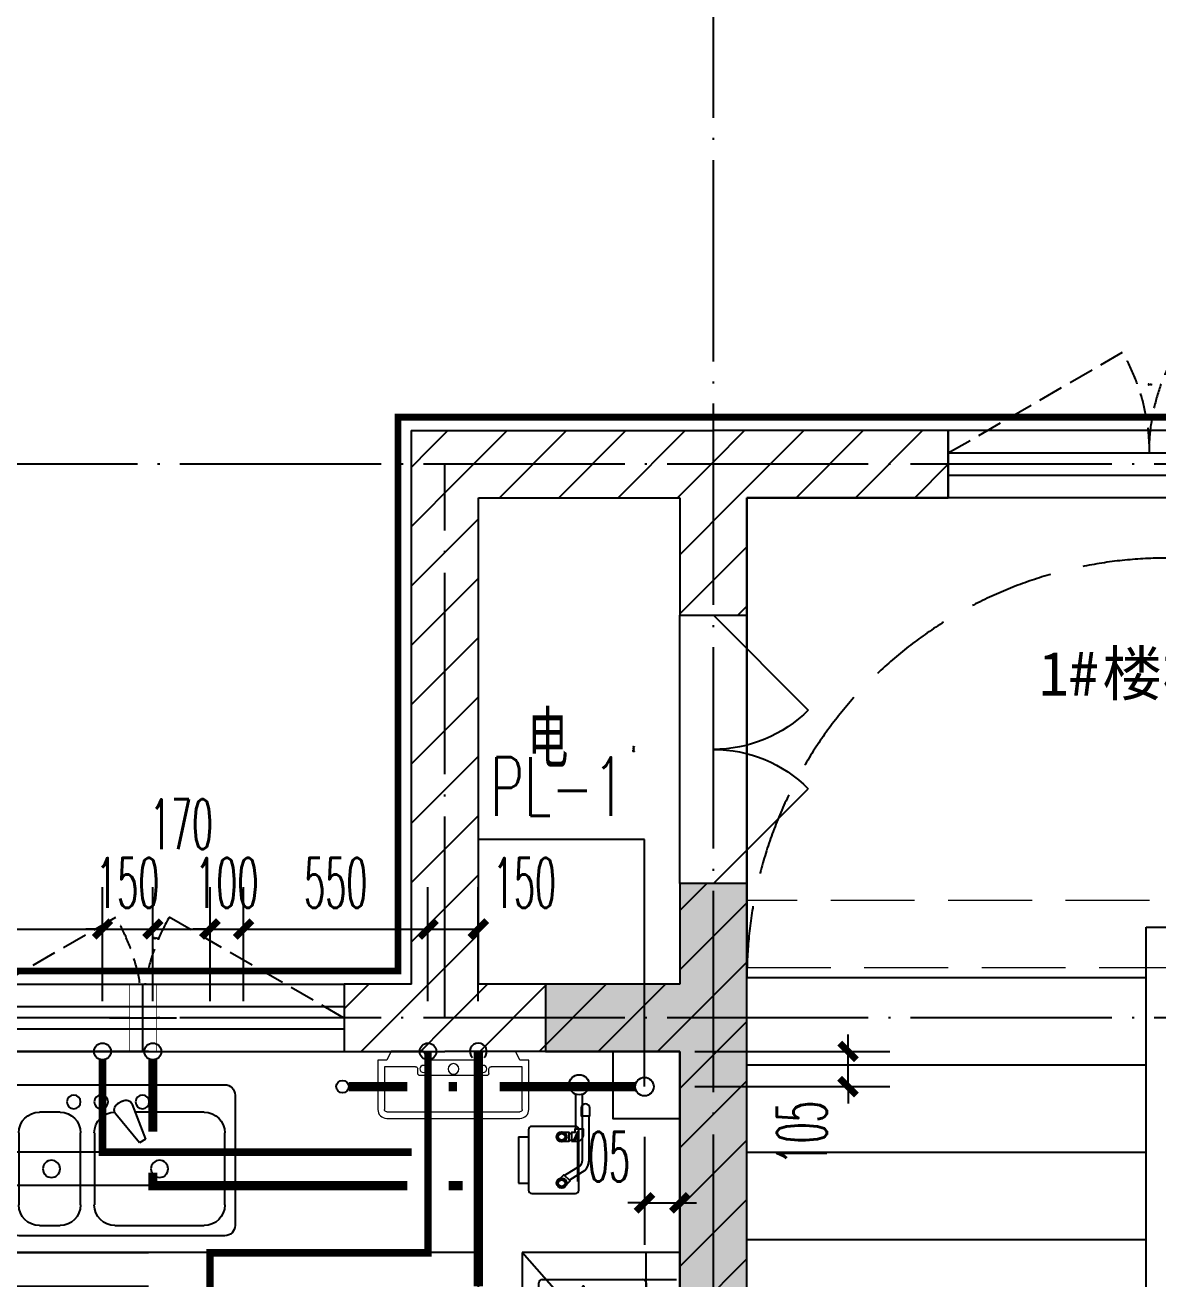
# Model space of a CAD drawing. Extents: x 27938 to 1507990, y 110129 to 923079.
# Drawn here: x 1210312 to 1213689, y 590946 to 594682 of the extents above; entities that cross this region are included whole.
import ezdxf

# ---------------------------------------------------------------- set-up
doc = ezdxf.new("R2010")
doc.units = 0
doc.header["$LTSCALE"] = 1000
doc.header["$MEASUREMENT"] = 0
doc.linetypes.add('DASH', pattern=[0.35, 0.25, -0.1])
doc.linetypes.add('DOTE', pattern=[2.42, 2, -0.2, 0.02, -0.2])
for name, color, linetype in [('----建筑底图', 8, 'Continuous'), ('AH-FURNITURE', 1, 'Continuous'), ('COLUMN', 9, 'Continuous'), ('DIM_SYMB', 3, 'Continuous'), ('DIM_餐饮排水', 31, 'Continuous'), ('DOTE', 1, 'Continuous'), ('EQUIP_污水', 7, 'Continuous'), ('IP-bath&kitchen-JOHNSON', 4, 'Continuous'), ('LVTRY', 6, 'Continuous'), ('PIPE-不分区热给水', 5, 'RJ'), ('PIPE-不分区给水', 3, 'J'), ('PIPE-餐饮排水', 41, 'P'), ('PUB_HATCH', 8, 'Continuous'), ('PUB_TEXT', 4, 'Continuous'), ('STAIR', 2, 'Continuous'), ('VPIPE-不分区热给水', 5, 'Continuous'), ('VPIPE-不分区给水', 3, 'Continuous'), ('VPIPE-餐饮排水', 41, 'P'), ('WALL', 9, 'Continuous'), ('WINDOW', 4, 'Continuous'), ('WINDOW_TEXT', 7, 'Continuous'), ('建筑-排气道', 9, 'Continuous'), ('机电标识类', 1, 'Continuous')]:
    doc.layers.add(name, color=color, linetype=linetype)
doc.layers.add('S-L主梁线', color=4, linetype='DASH', plot=False)
for name, color, linetype, lineweight in [('平面-空调室内机', 176, 'Continuous', 9), ('平面-空调预留孔', 173, 'Continuous', 15), ('空调', 76, 'Continuous', 13), ('立面-洞口示意', 152, 'Continuous', 13)]:
    doc.layers.add(name, color=color, linetype=linetype, lineweight=lineweight)
doc.styles.add('_TCH_DIM_T3', font='SIMPLEX.shx', dxfattribs={"width": 0.494118, "bigfont": 'GBCBIG.shx'})
doc.styles.add('_TCH_WINDOW', font='SIMPLEX.shx', dxfattribs={"width": 0.7, "height": 3.5, "bigfont": 'GBCBIG.shx'})
doc.styles.add('_TWT_SERIAL', font='SIMPLEX', dxfattribs={"width": 0.8, "height": 3.5, "bigfont": 'HZTXT'})
doc.styles.add('DIM_FONT', font='SIMPLEX.shx', dxfattribs={"width": 0.56})
doc.styles.get("Standard").update_dxf_attribs({"font": 'gbenor.shx', "bigfont": 'gbcbig.shx'})
doc.styles.add('黑体', font='simhei.ttf')
doc.linetypes.add('J', pattern='A,3,-0.2,["J",Standard,S=0.25,R=0,X=-0.1,Y=-0.115],-0.2', length=3.4)
doc.linetypes.add('P', pattern='A,3,-0.2,["P",Standard,S=0.25,R=0,X=-0.1,Y=-0.115],-0.2', length=3.4)
doc.linetypes.add('RJ', pattern='A,3,-0.2,["RJ",Standard,S=0.25,R=0,X=-0.1,Y=-0.115],-0.35', length=3.55)
doc.dimstyles.new('_TWT_ARCH&&50', dxfattribs={"dimtxt": 148.75, "dimasz": 50, "dimexe": 125, "dimexo": 150, "dimgap": 63.125, "dimtad": 1, "dimdec": 0, "dimzin": 0, "dimdsep": 46, "dimtxsty": '_TCH_DIM_T3', "dimblk": 'ARCHTICK', "dimcen": 0.09, "dimclrt": 7, "dimazin": 2, "dimtfac": 1, "dimtdec": 0, "dimtix": 1, "dimtmove": 2, "dimatfit": 3, "dimfxl": 100, "dimtolj": 1, "dimtzin": 0, "dimarcsym": 0})
pattern_1 = [(45, (0, 89.76), (-88.3884, 88.3884), [])]

# ---------------------------------------------------------------- blocks, each defined once
blk = doc.blocks.new('rtyg7uyhg')
at = {"layer": 'LVTRY', "color": 0}
for p, q in [((194234.6, 45488.8), (193621, 45488.8)), ((193590.3, 45458.1), (193590.3, 45069.5)), ((193925.8, 45440.4), (193940.1, 45432.2)), ((194265.3, 45069.5), (194265.3, 45458.1)), ((193682.3, 45407), (193887.8, 45407)), ((193896.4, 45429.9), (193857.6, 45326.3)), ((193875.3, 45316), (193945.6, 45401.5)), ((194111.9, 45407), (194173.3, 45407)), ((193621, 45130.8), (193621, 45345.6)), ((193857.6, 45326.3), (193875.3, 45316)), ((194009.6, 45345.6), (194009.6, 45130.8)), ((194050.5, 45130.8), (194050.5, 45345.6)), ((194234.6, 45345.6), (194234.6, 45130.8)), ((193948.3, 45069.5), (193682.3, 45069.5)), ((194173.3, 45069.5), (194111.9, 45069.5)), ((193621, 45038.8), (194234.6, 45038.8))]:
    blk.add_line(p, q, dxfattribs=at)
for centre, radius in [((193866.4, 45437.7), 20.5), ((193989.2, 45437.7), 20.5), ((194071, 45437.7), 20.5), ((193815.3, 45238.2), 25.6), ((194137.5, 45238.2), 25.6)]:
    blk.add_circle(centre, radius, dxfattribs=at)
for centre, radius, start, end in [((193621, 45458.1), 30.7, 90, 180), ((194234.6, 45458.1), 30.7, 360, 90), ((193915.6, 45422.7), 20.5, 60, 159.4623), ((193682.3, 45345.6), 61.4, 90, 180), ((193929.8, 45414.5), 20.5, 320.5377, 60), ((193948.3, 45345.6), 61.4, 360, 90), ((194111.9, 45345.6), 61.4, 90, 180), ((194173.3, 45345.6), 61.4, 360, 90), ((193682.3, 45130.8), 61.4, 180, 270), ((193948.3, 45130.8), 61.4, 270, 360), ((194111.9, 45130.8), 61.4, 180, 270), ((194173.3, 45130.8), 61.4, 270, 360), ((193621, 45069.5), 30.7, 180, 270), ((194234.6, 45069.5), 30.7, 270, 360)]:
    blk.add_arc(centre, radius, start, end, dxfattribs=at)
at = {"layer": 'LVTRY', "color": 0, "style": 'DIM_FONT', "width": 0.8, "flags": 9}
for tag in ['YSIZE', 'XSIZE']:
    blk.add_attdef(tag, (193927.8, 45487.8), '', height=0.5, rotation=90, dxfattribs=at)
blk = doc.blocks.new('A$C60D053AF')
at = {"layer": 'AH-FURNITURE', "color": 0}
for p, q in [((192.5, -71), (327.6, -71)), ((232.5, -90), (128.3, -90)), ((232.5, -110), (128.3, -110)), ((192.5, -91), (327.6, -91)), ((341.7, -96.9), (370, -143.2)), ((355.9, -82.7), (384.2, -129)), ((245, -129.5), (245, -122.5)), ((265, -129.5), (265, -122.5)), ((255, -281), (255, -251)), ((393, -281), (393, -251)), ((255, -281), (393, -281))]:
    blk.add_line(p, q, dxfattribs=at)
for points in [[(170, -68, 1), (170, -94), (192.5, -94), (192.5, -68)], [(234, -251), (414, -251, 0.414214), (424, -241), (424, -111, 0.414214), (414, -101), (234, -101, 0.414214), (224, -111), (224, -241, 0.414214)], [(268, -122.5), (268, -107, 0.414214), (248, -87), (232.5, -87), (232.5, -113), (242, -113), (242, -122.5)], [(242, -152, 1), (268, -152), (268, -129.5), (242, -129.5)], [(383.8, -161.2, 1), (402.2, -142.8), (386.3, -126.9), (367.9, -145.3)]]:
    blk.add_lwpolyline(points, format="xyb", close=True, dxfattribs=at)
for centre, radius in [((100, -100), 30), ((255, -152), 15), ((255, -152), 10), ((393, -152), 15), ((393, -152), 10)]:
    blk.add_circle(centre, radius, dxfattribs=at)
for radius in [40, 20]:
    blk.add_arc((327.6, -111), radius, 45, 90, dxfattribs=at)
blk = doc.blocks.new('A-Kitchen-7')
at = {"layer": 'LVTRY', "color": 0}
for p, q in [((-518.7, 779.7), (-7.2, 834.3)), ((-3.6, 810.6), (-515, 756)), ((-29.1, 767), (-35.2, 806.4)), ((-7.2, 834.3), (-3.6, 810.6)), ((-515, 756), (-518.7, 779.7)), ((515, 756), (-515, 756)), ((-515, 756), (-515, 40)), ((-485.6, 760.5), (-484.9, 756)), ((-29.1, 767), (-112.1, 756)), ((515, 780), (0, 780)), ((0, 756), (0, 780)), ((515, 756), (515, 780)), ((515, 40), (515, 756)), ((-515, 40), (515, 40))]:
    blk.add_line(p, q, dxfattribs=at)
blk.add_lwpolyline([(-468.9, 40), (-468.9, 0), (468.9, 0), (468.9, 40)], close=True, dxfattribs=at)
blk = doc.blocks.new('*U41')
h = blk.add_hatch(color=0)
h.set_gradient(color1=(0, 0, 255), rotation=180, tint=1)
h.paths.add_polyline_path([(0, 0), (-6.35, -6.35), (-6.35, -2.159), (-15, -2.159), (-15, 2.159), (-6.35, 2.159), (-6.35, 6.35)])
at = {"color": 0, "linetype": 'Continuous'}
blk.add_lwpolyline([(0, 0), (-6.35, -6.35), (-6.35, -2.159), (-15, -2.159), (-15, 2.159), (-6.35, 2.159), (-6.35, 6.35)], close=True, dxfattribs=at)
blk = doc.blocks.new('sgrsefv')
at = {"layer": 'PUB_HATCH'}
blk.add_hatch(color=0, dxfattribs=at).paths.add_polyline_path([(1112933.3, 840916.3), (1112933.3, 840646.3), (1113073.3, 840646.3), (1113073.3, 840661.3), (1112968.3, 840661.3), (1112948.3, 840681.3), (1112948.3, 840881.3), (1112968.3, 840901.3), (1113288.3, 840901.3), (1113308.3, 840881.3), (1113308.3, 840681.3), (1113288.3, 840661.3), (1113183.3, 840661.3), (1113183.3, 840646.3), (1113323.3, 840646.3), (1113323.3, 840916.3)])
at = {"layer": 'LVTRY', "color": 0}
for p, q in [((1113073.3, 840661.3), (1113073.3, 840646.3)), ((1113183.3, 840661.3), (1113183.3, 840646.3))]:
    blk.add_line(p, q, dxfattribs=at)
for points in [[(1112918.3, 840931.3), (1113338.3, 840931.3), (1113338.3, 840631.3), (1112918.3, 840631.3)], [(1112933.3, 840916.3), (1113323.3, 840916.3), (1113323.3, 840646.3), (1112933.3, 840646.3)], [(1113288.3, 840661.3), (1112968.3, 840661.3), (1112948.3, 840681.3), (1112948.3, 840881.3), (1112968.3, 840901.3), (1113288.3, 840901.3), (1113308.3, 840881.3), (1113308.3, 840681.3), (1113288.3, 840661.3)]]:
    blk.add_lwpolyline(points, close=True, dxfattribs=at)
at = {"layer": '立面-洞口示意', "color": 0}
blk.add_lwpolyline([(1112918.3, 840931.3), (1113181.8, 840837.4), (1113338.3, 840631.3)], dxfattribs=at)
at = {"layer": '建筑-排气道', "color": 8, "xscale": -5, "yscale": 5, "zscale": 5, "rotation": 270}
blk.add_blockref('*U41', (1113118.4, 840599), dxfattribs=at)
blk = doc.blocks.new('FRSDFDGDGDRGDR')
at = {"layer": '平面-空调预留孔', "color": 0}
for p, q in [((699612.3, 775044), (699612.3, 775441.2)), ((699618.9, 775447.8), (699746.3, 775447.8)), ((699746.3, 775447.8), (699746.3, 775355.4)), ((699719.9, 775342.2), (699719.9, 775143)), ((699726.5, 775348.8), (699739.7, 775348.8)), ((699726.5, 775136.4), (699739.7, 775136.4)), ((699746.3, 775129.8), (699746.3, 775037.4)), ((699746.3, 775037.4), (699618.9, 775037.4))]:
    blk.add_line(p, q, dxfattribs=at)
blk.add_lwpolyline([(699766.1, 775166.7), (699792.5, 775153.5), (699792.5, 775057.2), (699766.1, 775044), (699766.1, 775017.6), (699618.9, 775017.6, -0.414214), (699592.5, 775044), (699592.5, 775441.2, -0.414214), (699618.9, 775467.6), (699766.1, 775467.6), (699766.1, 775441.2), (699792.5, 775428), (699792.5, 775331.6), (699766.1, 775318.4)], format="xyb", close=True, dxfattribs=at)
for centre, radius in [((699739.7, 775331.6), 10.6), ((699739.7, 775243.2), 15.8), ((699739.7, 775153.5), 10.6)]:
    blk.add_circle(centre, radius, dxfattribs=at)
for centre, start, end in [((699618.9, 775441.2), 90, 180), ((699739.7, 775355.4), 270, 360), ((699726.5, 775342.2), 90, 180), ((699726.5, 775143), 180, 270), ((699739.7, 775129.8), 0, 90), ((699618.9, 775044), 180, 270)]:
    blk.add_arc(centre, 6.6, start, end, dxfattribs=at)
blk = doc.blocks.new('GDGDRGDRGRD')
at = {"layer": 'LVTRY', "color": 0}
for p, q in [((430080.5, 371515.4), (429864.6, 371758.3)), ((430334.8, 371758.3), (429864.6, 371758.3)), ((429864.6, 371758.3), (429864.6, 370858.3)), ((430234.8, 370858.3), (430234.8, 371758.3)), ((429914.8, 370948.3), (429914.8, 371668.3)), ((429924.8, 371678.3), (430324.8, 371678.3)), ((430045.1, 371658.3), (430045.1, 371568.3)), ((430049.6, 371658.3), (430045.1, 371658.3)), ((430049.6, 371568.3), (430049.6, 371658.3)), ((430234.8, 371668.3), (430234.8, 370948.3)), ((429994.8, 371628.3), (429994.8, 371418.3)), ((429999.8, 371628.3), (429999.8, 371418.3)), ((430289.8, 371638.3), (430004.8, 371638.3)), ((430289.8, 371633.3), (430004.8, 371633.3)), ((430194.8, 371418.3), (430194.8, 371628.3)), ((430199.8, 371418.3), (430199.8, 371628.3)), ((430045.1, 371568.3), (430049.6, 371568.3)), ((429974.8, 371525.6), (430102.3, 371525.6)), ((429974.8, 371521.1), (429974.8, 371525.6)), ((430102.3, 371521.1), (429974.8, 371521.1)), ((430334.8, 371515.4), (430080.5, 371515.4)), ((430080.5, 371515.4), (430080.5, 371100.3)), ((430219.8, 371525.6), (430092.3, 371525.6)), ((430092.3, 371525.6), (430092.3, 371521.1)), ((430092.3, 371521.1), (430219.8, 371521.1)), ((430102.3, 371525.6), (430102.3, 371521.1)), ((430219.8, 371521.1), (430219.8, 371525.6)), ((430234.8, 371100.3), (430234.8, 371515.4)), ((430045.1, 371388.3), (430045.1, 371478.3)), ((430045.1, 371478.3), (430049.6, 371478.3)), ((430049.6, 371478.3), (430049.6, 371388.3)), ((430004.8, 371413.3), (430289.8, 371413.3)), ((430004.8, 371408.3), (430289.8, 371408.3)), ((430049.6, 371388.3), (430045.1, 371388.3)), ((429935.4, 371358.3), (429974.2, 371358.3)), ((429954.8, 371338.9), (429954.8, 371377.7)), ((429954.8, 371238.9), (429954.8, 371277.7)), ((429935.4, 371258.3), (429974.2, 371258.3)), ((430004.8, 371208.3), (430289.8, 371208.3)), ((430004.8, 371203.3), (430289.8, 371203.3)), ((430045.1, 371228.3), (430045.1, 371138.3)), ((430049.6, 371228.3), (430045.1, 371228.3)), ((430049.6, 371138.3), (430049.6, 371228.3)), ((429994.8, 370988.3), (429994.8, 371198.3)), ((429999.8, 370988.3), (429999.8, 371198.3)), ((430194.8, 371198.3), (430194.8, 370988.3)), ((430199.8, 371198.3), (430199.8, 370988.3)), ((430045.1, 371138.3), (430049.6, 371138.3)), ((429864.6, 370858.3), (430080.5, 371100.3)), ((430102.3, 371095.6), (429974.8, 371095.6)), ((429974.8, 371095.6), (429974.8, 371091.1)), ((429974.8, 371091.1), (430102.3, 371091.1)), ((430080.5, 371100.3), (430334.8, 371100.3)), ((430092.3, 371091.1), (430092.3, 371095.6)), ((430092.3, 371095.6), (430219.8, 371095.6)), ((430219.8, 371091.1), (430092.3, 371091.1)), ((430102.3, 371091.1), (430102.3, 371095.6)), ((430219.8, 371095.6), (430219.8, 371091.1)), ((430045.1, 370958.3), (430045.1, 371048.3)), ((430045.1, 371048.3), (430049.6, 371048.3)), ((430049.6, 371048.3), (430049.6, 370958.3)), ((430289.8, 370983.3), (430004.8, 370983.3)), ((430289.8, 370978.3), (430004.8, 370978.3)), ((430324.8, 370938.3), (429924.8, 370938.3)), ((430049.6, 370958.3), (430045.1, 370958.3)), ((429864.6, 370858.3), (430334.8, 370858.3))]:
    blk.add_line(p, q, dxfattribs=at)
blk.add_lwpolyline([(429608.8, 370758.3), (429734.8, 370758.3), (429734.8, 371758.3), (427634.8, 371758.3)], dxfattribs=at)
for centre, radius in [((430147.3, 371523.3), 29.7), ((430147.3, 371523.3), 11.7), ((429954.8, 371358.3), 17), ((429954.8, 371258.3), 17), ((430147.3, 371093.3), 29.7), ((430147.3, 371093.3), 11.7)]:
    blk.add_circle(centre, radius, dxfattribs=at)
for centre, radius, start, end in [((429924.8, 371668.3), 10, 90, 180), ((430224.8, 371668.3), 10, 0, 90), ((430004.8, 371628.3), 10, 90, 180), ((430004.8, 371628.3), 5, 90, 180), ((430189.8, 371628.3), 10, 0, 90), ((430189.8, 371628.3), 5, 0, 90), ((430047.3, 371523.3), 56.7, 2.2742, 87.7258), ((430047.3, 371523.3), 52.2, 2.4704, 87.5296), ((430147.3, 371523.3), 56.7, 92.2742, 177.7258), ((430147.3, 371523.3), 52.2, 92.4704, 177.5296), ((430047.3, 371523.3), 56.7, 272.2742, 357.7258), ((430047.3, 371523.3), 52.2, 272.4704, 357.5296), ((430147.3, 371523.3), 56.7, 182.2742, 267.7258), ((430147.3, 371523.3), 52.2, 182.4704, 267.5296), ((430004.8, 371418.3), 10, 180, 270), ((430004.8, 371418.3), 5, 180, 270), ((430189.8, 371418.3), 5, 270, 0), ((430189.8, 371418.3), 10, 270, 0), ((430004.8, 371198.3), 10, 90, 180), ((430004.8, 371198.3), 5, 90, 180), ((430189.8, 371198.3), 10, 0, 90), ((430189.8, 371198.3), 5, 0, 90), ((430047.3, 371093.3), 56.7, 2.2742, 87.7258), ((430047.3, 371093.3), 52.2, 2.4704, 87.5296), ((430147.3, 371093.3), 56.7, 92.2742, 177.7258), ((430147.3, 371093.3), 52.2, 92.4704, 177.5296), ((430047.3, 371093.3), 56.7, 272.2742, 357.7258), ((430047.3, 371093.3), 52.2, 272.4704, 357.5296), ((430147.3, 371093.3), 56.7, 182.2742, 267.7258), ((430147.3, 371093.3), 52.2, 182.4704, 267.5296), ((430004.8, 370988.3), 10, 180, 270), ((430004.8, 370988.3), 5, 180, 270), ((430189.8, 370988.3), 5, 270, 0), ((430189.8, 370988.3), 10, 270, 0), ((429924.8, 370948.3), 10, 180, 270), ((430224.8, 370948.3), 10, 270, 0)]:
    blk.add_arc(centre, radius, start, end, dxfattribs=at)
at = {"color": 8, "xscale": -1, "rotation": 270}
blk.add_blockref('FRSDFDGDGDRGDR', (-345582.7, -327434.2), dxfattribs=at)
at = {"color": 8}
for name, p, rotation in [('A$C60D053AF', (430134.8, 372358.3), 270), ('sgrsefv', (1543253.1, 1211089.9), 180)]:
    blk.add_blockref(name, p, dxfattribs=dict(at, rotation=rotation))
at = {"color": 8, "xscale": -1}
blk.add_blockref('rtyg7uyhg', (622599.6, 326769.5), dxfattribs=at)
at = {"layer": 'LVTRY', "color": 8, "extrusion": (0, 0, -1), "xscale": -0.7999999999883585, "yscale": 0.7999999999883585, "zscale": -0.7999999999883585}
blk.add_blockref('A-Kitchen-7', (-429196.8, 370158.6), dxfattribs=at)
blk = doc.blocks.new('GFDGFSDFGD')
at = {"layer": 'PUB_HATCH'}
blk.add_hatch(color=256, dxfattribs=at).paths.add_polyline_path([(431616.6, 374623.7), (431616.6, 373473.7), (431816.6, 373473.7), (431816.6, 375123.7), (431616.6, 375123.7), (431616.6, 374823.7), (431216.6, 374823.7), (431216.6, 374623.7)])
at = {"layer": 'COLUMN', "color": 6}
for p, q in [((431816.6, 375123.7), (431616.6, 375123.7)), ((431616.6, 375123.7), (431616.6, 374823.7)), ((431816.6, 373473.7), (431816.6, 375123.7)), ((431616.6, 374823.7), (431216.6, 374823.7)), ((431216.6, 374823.7), (431216.6, 374623.7)), ((431216.6, 374623.7), (431616.6, 374623.7)), ((431616.6, 374623.7), (431616.6, 373473.7))]:
    blk.add_line(p, q, dxfattribs=at)
blk = doc.blocks.new('dongkong')
blk.add_wipeout([(-603756, 210771), (-603756, 210570.8), (-603836, 210570.8), (-603836, 210771)])
at = {"layer": '机电标识类', "color": 250, "linetype": 'DASH', "ltscale": 400}
for p, q in [((-603796, 210771), (-603796, 210570.8)), ((-603896, 210670.7), (-603696, 210670.7))]:
    blk.add_line(p, q, dxfattribs=at)
at = {"layer": '空调', "color": 6, "linetype": 'DASH', "const_width": 2}
blk.add_lwpolyline([(-603756, 210771), (-603756, 210570.8), (-603836, 210570.8), (-603836, 210771)], close=True, dxfattribs=at)
blk = doc.blocks.new('$WINLIB2D$00000001')
at = {"color": 0}
for points in [[(-0.5, 0.5), (-0.5, -0.5)], [(-0.5, 0.5), (0.5, 0.5)], [(0.5, -0.5), (0.5, 0.5)], [(0.5, 0.1667), (-0.5, 0.1667)], [(0.5, -0.1667), (-0.5, -0.1667)], [(-0.5, -0.5), (0.5, -0.5)]]:
    blk.add_lwpolyline(points, dxfattribs=at)
blk = doc.blocks.new('$DorLib2D$00000116')
at = {"color": 0}
for p, q in [((-0.5, 0), (-0.1464, 0.3536)), ((0.5, 0), (0.1464, 0.3536))]:
    blk.add_line(p, q, dxfattribs=at)
for centre, start, end in [((-0.5, 0), 0, 45), ((0.5, 0), 135, 180)]:
    blk.add_arc(centre, 0.5, start, end, dxfattribs=at)
blk = doc.blocks.new('A$C149A4CC3')
at = {"layer": 'PUB_HATCH'}
h = blk.add_hatch(dxfattribs=at)
h.set_pattern_fill('普通砖', color=256, scale=50, style=0)
h.set_pattern_definition(pattern_1)
h.paths.add_polyline_path([(-14800, -13060.1), (-14600, -13260.1), (-14000, -13260.1), (-13900, -13193.4), (-13900, -13060.1)])
h = blk.add_hatch(dxfattribs=at)
h.set_pattern_fill('普通砖', color=256, scale=50, style=0)
h.set_pattern_definition(pattern_1)
h.paths.add_polyline_path([(-14700, -14776.8), (-14600, -14710.1), (-14600, -13260.1), (-14800, -13060.1), (-14800, -14710.1)])
h = blk.add_hatch(dxfattribs=at)
h.set_pattern_fill('普通砖', color=256, scale=50, style=0)
h.set_pattern_definition(pattern_1)
h.paths.add_polyline_path([(-13800, -13260.1), (-13200, -13260.1), (-13200, -13060.1), (-13900, -13060.1), (-13900, -13193.4)])
h = blk.add_hatch(dxfattribs=at)
h.set_pattern_fill('普通砖', color=256, scale=50, style=0)
h.set_pattern_definition(pattern_1)
h.paths.add_polyline_path([(-14000, -13260.1), (-14000, -13610.1), (-13800, -13610.1), (-13800, -13260.1), (-13900, -13193.4)])
h = blk.add_hatch(dxfattribs=at)
h.set_pattern_fill('普通砖', color=256, scale=50, style=0)
h.set_pattern_definition(pattern_1)
h.paths.add_polyline_path([(-13800, -14810.1), (-13800, -14410.1), (-14000, -14410.1), (-14000, -14710.1), (-13933.3, -14810.1)])
h = blk.add_hatch(dxfattribs=at)
h.set_pattern_fill('普通砖', color=256, scale=50, style=0)
h.set_pattern_definition(pattern_1)
h.paths.add_polyline_path([(-14800, -14710.1), (-15000, -14710.1), (-15000, -14910.1), (-14700, -14910.1), (-14700, -14776.8)])
h = blk.add_hatch(dxfattribs=at)
h.set_pattern_fill('普通砖', color=256, scale=50, style=0)
h.set_pattern_definition(pattern_1)
h.paths.add_polyline_path([(-13933.3, -14810.1), (-14000, -14710.1), (-14600, -14710.1), (-14700, -14776.8), (-14700, -14910.1), (-14000, -14910.1)])
h = blk.add_hatch(dxfattribs=at)
h.set_pattern_fill('普通砖', color=256, scale=50, style=0)
h.set_pattern_definition(pattern_1)
h.paths.add_polyline_path([(-13933.3, -17210.1), (-13800, -17210.1), (-13800, -14810.1), (-13933.3, -14810.1), (-14000, -14910.1), (-14000, -17110.1)])
at = {"color": 8, "linetype": 'DASH', "ltscale": 0.8, "const_width": 20}
blk.add_lwpolyline([(0, -16470.1), (-1660, -16470.1), (-1660, -15470.1), (-4840, -15470.1), (-4840, -16470.1), (-6360, -16470.1), (-6360, -15470.1), (-8060, -15470.1), (-8060, -14670.1), (-10160, -14670.1), (-10160, -13020.1), (-14840, -13020.1), (-14840, -14670.1), (-16940, -14670.1), (-16940, -15470.1), (-18640, -15470.1), (-18640, -16470.1), (-20160, -16470.1), (-20160, -15470.1), (-23340, -15470.1)], dxfattribs=at)
at = {"layer": 'DIM_SYMB', "color": 8}
blk.add_lwpolyline([(-13175, -16900.1, 0, 0, 0), (-13175, -13975.1, 0, 0, 0), (-11825, -13975.1, 0, 0, 0), (-11825, -15210.1, 0, 40, 0), (-11825, -15060.1, 0, 0, 0)], format="xyseb", dxfattribs=at)
at = {"layer": 'DOTE', "color": 169, "linetype": 'DOTE', "ltscale": 0.3}
for p, q in [((-13900, -17209.8), (-13900, -11458)), ((25039.9, -13160.1), (-25818.8, -13160.1)), ((-14700, -14810.1), (-14700, -13160.1)), ((25039.9, -14810.1), (-25818.8, -14810.1))]:
    blk.add_line(p, q, dxfattribs=at)
at = {"layer": 'IP-bath&kitchen-JOHNSON', "color": 8}
blk.add_lwpolyline([(-14200, -14910.1), (-14200, -15110.1), (-14000, -15110.1)], dxfattribs=at)
at = {"layer": 'STAIR', "color": 8}
for p, q in [((-11200, -13260.1), (-13800, -13260.1)), ((-13800, -13260.1), (-13800, -14690.1)), ((-12610, -16920.1), (-12610, -14540.1)), ((-12610, -14540.1), (-12390, -14540.1)), ((-13800, -16770.1), (-13800, -14690.1)), ((-13800, -14690.1), (-12610, -14690.1)), ((-13800, -14690.1), (-12610, -14690.1)), ((-13800, -14950.1), (-12610, -14950.1)), ((-13800, -15210.1), (-12610, -15210.1)), ((-13800, -15470.1), (-12610, -15470.1))]:
    blk.add_line(p, q, dxfattribs=at)
at = {"layer": 'STAIR', "color": 8, "linetype": 'DASH'}
blk.add_lwpolyline([(-13800, -14690.1, -0.414214), (-12550, -13440.1), (-12450, -13440.1, -0.414214), (-11200, -14690.1)], format="xyb", dxfattribs=at)
at = {"layer": 'WALL', "color": 8}
for p, q in [((-14800, -13060.1), (-13900, -13060.1)), ((-14800, -14710.1), (-14800, -13060.1)), ((-13200, -13060.1), (-13900, -13060.1)), ((-13200, -13260.1), (-13200, -13060.1)), ((-14600, -13260.1), (-14000, -13260.1)), ((-14600, -14710.1), (-14600, -13260.1)), ((-14000, -13260.1), (-14000, -13610.1)), ((-13800, -13260.1), (-13200, -13260.1)), ((-13800, -13610.1), (-13800, -13260.1)), ((-14000, -13610.1), (-13800, -13610.1)), ((-13800, -14410.1), (-14000, -14410.1)), ((-14000, -14410.1), (-14000, -14710.1)), ((-13800, -14810.1), (-13800, -14410.1)), ((-14800, -14710.1), (-15000, -14710.1)), ((-15000, -14710.1), (-15000, -14910.1)), ((-14000, -14710.1), (-14600, -14710.1)), ((-13800, -17210.1), (-13800, -14810.1)), ((-15000, -14910.1), (-14700, -14910.1)), ((-14000, -14910.1), (-14700, -14910.1)), ((-14000, -17110.1), (-14000, -14910.1))]:
    blk.add_line(p, q, dxfattribs=at)
at = {"layer": 'WINDOW', "color": 8}
for p, q in [((-14000, -14410.1), (-14000, -13610.1)), ((-13800, -14410.1), (-13800, -13610.1))]:
    blk.add_line(p, q, dxfattribs=at)
at = {"layer": 'WINDOW', "color": 8, "linetype": 'DASH', "ltscale": 0.3}
for points in [[(-13200, -13126.8), (-12680.4, -12826.8, -0.131652), (-12600, -13126.8)], [(-12001.9, -13126.8), (-12521.5, -12826.8, 0.131652), (-12601.9, -13126.8)], [(-16200, -14810.1), (-15680.4, -14510.1, -0.131652), (-15600, -14810.1)], [(-15001.9, -14810.1), (-15521.5, -14510.1, 0.131652), (-15601.9, -14810.1)]]:
    blk.add_lwpolyline(points, format="xyb", dxfattribs=at)
at = {"color": 8}
for name, p in [('GFDGFSDFGD', (-445616.6, -389533.8)), ('GDGDRGDRGRD', (-444334.8, -387267.8))]:
    blk.add_blockref(name, p, dxfattribs=at)
at = {"layer": 'WINDOW', "color": 8}
ref = blk.add_blockref('$WINLIB2D$00000001', (-12600, -13160.1), dxfattribs=dict(at, xscale=-1200, yscale=-200, zscale=-1200))
ref.add_attrib('A', 'C1214', (-12604.4, -12924.7), dxfattribs={"layer": 'WINDOW_TEXT', "color": 8, "ltscale": 0.5, "height": 4.25, "style": '_TCH_WINDOW', "width": 0.494118})
ref = blk.add_blockref('$DorLib2D$00000116', (-13900, -14010.1), dxfattribs=dict(at, xscale=800, yscale=-800, zscale=800, rotation=89.99999999025357))
ref.add_attrib('A', 'BFM0818', (-14135.4, -14016.7), dxfattribs={"layer": 'WINDOW_TEXT', "color": 8, "ltscale": 0.5, "height": 4.25, "rotation": 90, "style": '_TCH_WINDOW', "width": 0.494118})
at = {"layer": 'PUB_TEXT', "color": 8, "style": '黑体'}
for s, p in [('楼梯', (-12740.9, -13850)), ('1#', (-12930, -13850))]:
    blk.add_text(s, height=131.43, dxfattribs=at).set_placement(p)
at = {"layer": 'PUB_TEXT', "color": 8}
blk.add_text('电', height=168.8, dxfattribs=at).set_placement((-14453.8, -14065.3))
at = {"layer": '平面-空调室内机', "color": 8, "ltscale": 0.3, "xscale": -1, "rotation": 180}
blk.add_blockref('dongkong', (588196, 195860.7), dxfattribs=at)
at = {"layer": 'WINDOW', "color": 8}
ref = blk.add_blockref('$WINLIB2D$00000001', (-15600, -14810.1), dxfattribs=dict(at, xscale=-1200, yscale=200, zscale=-1200, rotation=179.9999999963314))
ref.add_attrib('A', 'C1214', (-15567.6, -14574.7), dxfattribs={"layer": 'WINDOW_TEXT', "color": 8, "ltscale": 0.5, "height": 4.25, "rotation": 360, "style": '_TCH_WINDOW', "width": 0.494118})
blk = doc.blocks.new('A$C63B2058D')
at = {"layer": 'S-L主梁线', "color": 0, "linetype": 'ByBlock', "lineweight": 18}
for p, q in [((-250, 7750), (-1150.3, 7749.9)), ((-1150.3, 7749.9), (-1150.1, 6100)), ((2549.5, 7750), (-250, 7750)), ((-1150.1, 6100), (-2650.1, 6100))]:
    blk.add_line(p, q, dxfattribs=at)
at = {"layer": 'S-L主梁线', "color": 0, "linetype": 'DASH', "lineweight": 18}
for p, q in [((-950.3, 7549.9), (-350, 7550)), ((-950.1, 6100), (-950.3, 7549.9)), ((-350, 7550), (-350, 6350)), ((-150, 7550), (2449.5, 7550)), ((-150, 6350), (-150, 7550)), ((2450, 6350), (-150, 6350)), ((-150, 6150), (2450, 6150)), ((-750, 6100), (-950.1, 6100)), ((-2650.1, 5900), (-750, 5900))]:
    blk.add_line(p, q, dxfattribs=at)
blk = doc.blocks.new('_ArchTick')
at = {"color": 0, "linetype": 'ByBlock', "const_width": 0.4}
blk.add_lwpolyline([(-0.5, -0.5), (0.5, 0.5)], dxfattribs=at)
blk = doc.blocks.new('*D553')
at = {"layer": 'Defpoints', "color": 0}
for p in [(1210089.8, 591023.6), (1210830.4, 591023.6), (1210830.4, 590923.6)]:
    blk.add_point(p, dxfattribs=at)
at = {"layer": 'DIM_SYMB', "color": 0, "lineweight": -2}
for p, q in [((1210089.8, 591023.6), (1210089.8, 591073.6)), ((1210680.4, 591023.6), (1209964.8, 591023.6)), ((1210089.8, 590923.6), (1210089.8, 591023.6)), ((1210680.4, 590923.6), (1209964.8, 590923.6)), ((1210089.8, 590923.6), (1210089.8, 590873.6))]:
    blk.add_line(p, q, dxfattribs=at)
at = {"layer": 'DIM_SYMB', "color": 0, "lineweight": -2, "xscale": 50, "yscale": 50, "zscale": 50}
for p, rotation in [((1210089.8, 591023.6), 270), ((1210089.8, 590923.6), 90)]:
    blk.add_blockref('_ArchTick', p, dxfattribs=dict(at, rotation=rotation))
at = {"layer": 'DIM_SYMB', "color": 7, "insert": (1209952.3, 590786.1), "char_height": 148.75, "attachment_point": 5, "rotation": 90, "style": '_TCH_DIM_T3'}
blk.add_mtext('\\A1;100', dxfattribs=at)
blk = doc.blocks.new('*D554')
at = {"layer": 'Defpoints', "color": 0}
for p in [(1210089.8, 591224), (1210830.4, 591224), (1210830.4, 591023.6)]:
    blk.add_point(p, dxfattribs=at)
at = {"layer": 'DIM_SYMB', "color": 0, "lineweight": -2}
for p, q in [((1210089.8, 591224), (1210089.8, 591274)), ((1210680.4, 591224), (1209964.8, 591224)), ((1210089.8, 591023.6), (1210089.8, 591224)), ((1210680.4, 591023.6), (1209964.8, 591023.6)), ((1210089.8, 591023.6), (1210089.8, 590973.6))]:
    blk.add_line(p, q, dxfattribs=at)
at = {"layer": 'DIM_SYMB', "color": 0, "lineweight": -2, "xscale": 50, "yscale": 50, "zscale": 50}
for p, rotation in [((1210089.8, 591224), 270), ((1210089.8, 591023.6), 90)]:
    blk.add_blockref('_ArchTick', p, dxfattribs=dict(at, rotation=rotation))
at = {"layer": 'DIM_SYMB', "color": 7, "insert": (1209952.3, 591123.8), "char_height": 148.75, "attachment_point": 5, "rotation": 90, "style": '_TCH_DIM_T3'}
blk.add_mtext('\\A1;200', dxfattribs=at)
blk = doc.blocks.new('*D555')
at = {"layer": 'Defpoints', "color": 0}
for p in [(1210089.8, 591324), (1210830.4, 591324), (1210830.4, 591224)]:
    blk.add_point(p, dxfattribs=at)
at = {"layer": 'DIM_SYMB', "color": 0, "lineweight": -2}
for p, q in [((1210089.8, 591324), (1210089.8, 591374)), ((1210680.4, 591324), (1209964.8, 591324)), ((1210089.8, 591224), (1210089.8, 591324)), ((1210680.4, 591224), (1209964.8, 591224)), ((1210089.8, 591224), (1210089.8, 591174))]:
    blk.add_line(p, q, dxfattribs=at)
at = {"layer": 'DIM_SYMB', "color": 0, "lineweight": -2, "xscale": 50, "yscale": 50, "zscale": 50}
for p, rotation in [((1210089.8, 591324), 270), ((1210089.8, 591224), 90)]:
    blk.add_blockref('_ArchTick', p, dxfattribs=dict(at, rotation=rotation))
at = {"layer": 'DIM_SYMB', "color": 7, "insert": (1209777.3, 591274), "char_height": 148.75, "attachment_point": 5, "rotation": 90, "style": '_TCH_DIM_T3'}
blk.add_mtext('\\A1;100', dxfattribs=at)
blk = doc.blocks.new('*D556')
at = {"layer": 'Defpoints', "color": 0}
for p in [(1210089.8, 591624), (1210830.4, 591624), (1210830.4, 591324)]:
    blk.add_point(p, dxfattribs=at)
at = {"layer": 'DIM_SYMB', "color": 0, "lineweight": -2}
for p, q in [((1210089.8, 591624), (1210089.8, 591674)), ((1210680.4, 591624), (1209964.8, 591624)), ((1210089.8, 591324), (1210089.8, 591624)), ((1210680.4, 591324), (1209964.8, 591324)), ((1210089.8, 591324), (1210089.8, 591274))]:
    blk.add_line(p, q, dxfattribs=at)
at = {"layer": 'DIM_SYMB', "color": 0, "lineweight": -2, "xscale": 50, "yscale": 50, "zscale": 50}
for p, rotation in [((1210089.8, 591624), 270), ((1210089.8, 591324), 90)]:
    blk.add_blockref('_ArchTick', p, dxfattribs=dict(at, rotation=rotation))
at = {"layer": 'DIM_SYMB', "color": 7, "insert": (1209952.3, 591474), "char_height": 148.75, "attachment_point": 5, "rotation": 90, "style": '_TCH_DIM_T3'}
blk.add_mtext('\\A1;300', dxfattribs=at)
blk = doc.blocks.new('*D557')
at = {"layer": 'Defpoints', "color": 0}
for p in [(1211663.1, 591988.7), (1211513.1, 591624), (1211663.1, 591624)]:
    blk.add_point(p, dxfattribs=at)
at = {"layer": 'DIM_SYMB', "color": 0, "lineweight": -2}
for p, q in [((1211513.1, 591774), (1211513.1, 592113.7)), ((1211663.1, 591774), (1211663.1, 592113.7)), ((1211513.1, 591988.7), (1211663.1, 591988.7))]:
    blk.add_line(p, q, dxfattribs=at)
at = {"layer": 'DIM_SYMB', "color": 0, "lineweight": -2, "xscale": 50, "yscale": 50, "zscale": 50, "rotation": 180}
blk.add_blockref('_ArchTick', (1211513.1, 591988.7), dxfattribs=at)
at = {"layer": 'DIM_SYMB', "color": 0, "lineweight": -2, "xscale": 50, "yscale": 50, "zscale": 50}
blk.add_blockref('_ArchTick', (1211663.1, 591988.7), dxfattribs=at)
at = {"layer": 'DIM_SYMB', "color": 7, "insert": (1211800.6, 592126.2), "char_height": 148.75, "attachment_point": 5, "style": '_TCH_DIM_T3'}
blk.add_mtext('\\A1;150', dxfattribs=at)
blk = doc.blocks.new('*D558')
at = {"layer": 'Defpoints', "color": 0}
for p in [(1211513.1, 591988.7), (1210963.6, 591624), (1211513.1, 591624)]:
    blk.add_point(p, dxfattribs=at)
at = {"layer": 'DIM_SYMB', "color": 0, "lineweight": -2}
for p, q in [((1210963.6, 591774), (1210963.6, 592113.7)), ((1211513.1, 591774), (1211513.1, 592113.7)), ((1210963.6, 591988.7), (1211513.1, 591988.7))]:
    blk.add_line(p, q, dxfattribs=at)
at = {"layer": 'DIM_SYMB', "color": 0, "lineweight": -2, "xscale": 50, "yscale": 50, "zscale": 50, "rotation": 180}
blk.add_blockref('_ArchTick', (1210963.6, 591988.7), dxfattribs=at)
at = {"layer": 'DIM_SYMB', "color": 0, "lineweight": -2, "xscale": 50, "yscale": 50, "zscale": 50}
blk.add_blockref('_ArchTick', (1211513.1, 591988.7), dxfattribs=at)
at = {"layer": 'DIM_SYMB', "color": 7, "insert": (1211238.4, 592126.2), "char_height": 148.75, "attachment_point": 5, "style": '_TCH_DIM_T3'}
blk.add_mtext('\\A1;550', dxfattribs=at)
blk = doc.blocks.new('*D559')
at = {"layer": 'Defpoints', "color": 0}
for p in [(1210963.6, 591988.7), (1210863.6, 591624), (1210963.6, 591624)]:
    blk.add_point(p, dxfattribs=at)
at = {"layer": 'DIM_SYMB', "color": 0, "lineweight": -2}
for p, q in [((1210863.6, 591774), (1210863.6, 592113.7)), ((1210963.6, 591774), (1210963.6, 592113.7)), ((1210863.6, 591988.7), (1210813.6, 591988.7)), ((1210863.6, 591988.7), (1210963.6, 591988.7)), ((1210963.6, 591988.7), (1211013.6, 591988.7))]:
    blk.add_line(p, q, dxfattribs=at)
at = {"layer": 'DIM_SYMB', "color": 0, "lineweight": -2, "xscale": 50, "yscale": 50, "zscale": 50}
blk.add_blockref('_ArchTick', (1210863.6, 591988.7), dxfattribs=at)
at = {"layer": 'DIM_SYMB', "color": 0, "lineweight": -2, "xscale": 50, "yscale": 50, "zscale": 50, "rotation": 180}
blk.add_blockref('_ArchTick', (1210963.6, 591988.7), dxfattribs=at)
at = {"layer": 'DIM_SYMB', "color": 7, "insert": (1210913.6, 592126.2), "char_height": 148.75, "attachment_point": 5, "style": '_TCH_DIM_T3'}
blk.add_mtext('\\A1;100', dxfattribs=at)
blk = doc.blocks.new('*D560')
at = {"layer": 'Defpoints', "color": 0}
for p in [(1210863.6, 591988.7), (1210693.2, 591624), (1210863.6, 591624)]:
    blk.add_point(p, dxfattribs=at)
at = {"layer": 'DIM_SYMB', "color": 0, "lineweight": -2}
for p, q in [((1210693.2, 591774), (1210693.2, 592113.7)), ((1210863.6, 591774), (1210863.6, 592113.7)), ((1210693.2, 591988.7), (1210863.6, 591988.7))]:
    blk.add_line(p, q, dxfattribs=at)
at = {"layer": 'DIM_SYMB', "color": 0, "lineweight": -2, "xscale": 50, "yscale": 50, "zscale": 50, "rotation": 180}
blk.add_blockref('_ArchTick', (1210693.2, 591988.7), dxfattribs=at)
at = {"layer": 'DIM_SYMB', "color": 0, "lineweight": -2, "xscale": 50, "yscale": 50, "zscale": 50}
blk.add_blockref('_ArchTick', (1210863.6, 591988.7), dxfattribs=at)
at = {"layer": 'DIM_SYMB', "color": 7, "insert": (1210778.4, 592301.2), "char_height": 148.75, "attachment_point": 5, "style": '_TCH_DIM_T3'}
blk.add_mtext('\\A1;170', dxfattribs=at)
blk = doc.blocks.new('*D561')
at = {"layer": 'Defpoints', "color": 0}
for p in [(1210693.2, 591988.7), (1210543.2, 591624), (1210693.2, 591624)]:
    blk.add_point(p, dxfattribs=at)
at = {"layer": 'DIM_SYMB', "color": 0, "lineweight": -2}
for p, q in [((1210543.2, 591774), (1210543.2, 592113.7)), ((1210693.2, 591774), (1210693.2, 592113.7)), ((1210543.2, 591988.7), (1210493.2, 591988.7)), ((1210543.2, 591988.7), (1210693.2, 591988.7)), ((1210693.2, 591988.7), (1210743.2, 591988.7))]:
    blk.add_line(p, q, dxfattribs=at)
at = {"layer": 'DIM_SYMB', "color": 0, "lineweight": -2, "xscale": 50, "yscale": 50, "zscale": 50}
blk.add_blockref('_ArchTick', (1210543.2, 591988.7), dxfattribs=at)
at = {"layer": 'DIM_SYMB', "color": 0, "lineweight": -2, "xscale": 50, "yscale": 50, "zscale": 50, "rotation": 180}
blk.add_blockref('_ArchTick', (1210693.2, 591988.7), dxfattribs=at)
at = {"layer": 'DIM_SYMB', "color": 7, "insert": (1210618.2, 592126.2), "char_height": 148.75, "attachment_point": 5, "style": '_TCH_DIM_T3'}
blk.add_mtext('\\A1;150', dxfattribs=at)
blk = doc.blocks.new('*D562')
at = {"layer": 'Defpoints', "color": 0}
for p in [(1210543.2, 591988.7), (1209563.6, 591624), (1210543.2, 591624)]:
    blk.add_point(p, dxfattribs=at)
at = {"layer": 'DIM_SYMB', "color": 0, "lineweight": -2}
for p, q in [((1209563.6, 591774), (1209563.6, 592113.7)), ((1210543.2, 591774), (1210543.2, 592113.7)), ((1209563.6, 591988.7), (1210543.2, 591988.7))]:
    blk.add_line(p, q, dxfattribs=at)
at = {"layer": 'DIM_SYMB', "color": 0, "lineweight": -2, "xscale": 50, "yscale": 50, "zscale": 50, "rotation": 180}
blk.add_blockref('_ArchTick', (1209563.6, 591988.7), dxfattribs=at)
at = {"layer": 'DIM_SYMB', "color": 0, "lineweight": -2, "xscale": 50, "yscale": 50, "zscale": 50}
blk.add_blockref('_ArchTick', (1210543.2, 591988.7), dxfattribs=at)
at = {"layer": 'DIM_SYMB', "color": 7, "insert": (1210053.4, 592126.2), "char_height": 148.75, "attachment_point": 5, "style": '_TCH_DIM_T3'}
blk.add_mtext('\\A1;980', dxfattribs=at)
blk = doc.blocks.new('*D569')
at = {"layer": 'Defpoints', "color": 0}
for p in [(1212158.4, 591519), (1212263.6, 591519), (1212263.6, 591172.8)]:
    blk.add_point(p, dxfattribs=at)
at = {"layer": 'DIM_餐饮排水', "color": 0, "lineweight": -2}
for p, q in [((1212158.4, 591369), (1212158.4, 591047.8)), ((1212263.6, 591369), (1212263.6, 591047.8)), ((1212158.4, 591172.8), (1212108.4, 591172.8)), ((1212158.4, 591172.8), (1212263.6, 591172.8)), ((1212263.6, 591172.8), (1212313.6, 591172.8))]:
    blk.add_line(p, q, dxfattribs=at)
at = {"layer": 'DIM_餐饮排水', "color": 0, "lineweight": -2, "xscale": 50, "yscale": 50, "zscale": 50}
blk.add_blockref('_ArchTick', (1212158.4, 591172.8), dxfattribs=at)
at = {"layer": 'DIM_餐饮排水', "color": 0, "lineweight": -2, "xscale": 50, "yscale": 50, "zscale": 50, "rotation": 180}
blk.add_blockref('_ArchTick', (1212263.6, 591172.8), dxfattribs=at)
at = {"layer": 'DIM_餐饮排水', "color": 7, "insert": (1212020.9, 591310.3), "char_height": 148.75, "attachment_point": 5, "style": '_TCH_DIM_T3'}
blk.add_mtext('\\A1;105', dxfattribs=at)
blk = doc.blocks.new('*D570')
at = {"layer": 'Defpoints', "color": 0}
for p in [(1212158.4, 591624), (1212765.1, 591624), (1212158.4, 591519)]:
    blk.add_point(p, dxfattribs=at)
at = {"layer": 'DIM_餐饮排水', "color": 0, "lineweight": -2}
for p, q in [((1212765.1, 591624), (1212765.1, 591674)), ((1212308.4, 591624), (1212890.1, 591624)), ((1212765.1, 591519), (1212765.1, 591624)), ((1212308.4, 591519), (1212890.1, 591519)), ((1212765.1, 591519), (1212765.1, 591469))]:
    blk.add_line(p, q, dxfattribs=at)
at = {"layer": 'DIM_餐饮排水', "color": 0, "lineweight": -2, "xscale": 50, "yscale": 50, "zscale": 50}
for p, rotation in [((1212765.1, 591624), 270), ((1212765.1, 591519), 90)]:
    blk.add_blockref('_ArchTick', p, dxfattribs=dict(at, rotation=rotation))
at = {"layer": 'DIM_餐饮排水', "color": 7, "insert": (1212627.6, 591381.5), "char_height": 148.75, "attachment_point": 5, "rotation": 90, "style": '_TCH_DIM_T3'}
blk.add_mtext('\\A1;105', dxfattribs=at)
blk = doc.blocks.new('$TwtSys$00000147')
blk.add_circle((0, 0, 0), 25)

msp = doc.modelspace()

# ---------------------------------------------------------------- block references
at = {"layer": '----建筑底图'}
msp.add_blockref('A$C149A4CC3', (1226263.6, 606534.1), dxfattribs=at)

# ---------------------------------------------------------------- next in the draw order: hatches: boundary and pattern name
at = {"layer": 'PIPE-不分区热给水'}
for points in [[(1210543.2, 591324), (1210532, 591324), (1210532, 591312.7)], [(1210543.2, 591324), (1210543.2, 591312.7), (1210532, 591312.7)], [(1210863.6, 591023.6), (1210852.4, 591023.6), (1210852.4, 591034.8)], [(1210863.6, 591023.6), (1210863.6, 591034.8), (1210852.4, 591034.8)], [(1211513.1, 591023.6), (1211524.4, 591023.6), (1211524.4, 591012.3)], [(1211513.1, 591023.6), (1211513.1, 591012.3), (1211524.4, 591012.3)]]:
    msp.add_hatch(color=256, dxfattribs=at).paths.add_polyline_path(points)
at = {"layer": 'PIPE-不分区给水'}
for points in [[(1210693.2, 591224), (1210679.5, 591224), (1210679.5, 591210.2)], [(1210693.2, 591224), (1210693.2, 591210.2), (1210679.5, 591210.2)]]:
    msp.add_hatch(color=256, dxfattribs=at).paths.add_polyline_path(points)

# ---------------------------------------------------------------- next in the draw order: linework, layer by layer
at = {"layer": 'DIM_餐饮排水'}
for p, q in [((1212158.4, 592255.7), (1211663.6, 592255.7)), ((1212158.4, 591519), (1212158.4, 592255.7))]:
    msp.add_line(p, q, dxfattribs=at)
at = {"layer": 'PIPE-不分区热给水', "ltscale": 0.25, "const_width": 22.5}
for points in [[(1210543.2, 591599), (1210543.2, 591324)], [(1211513.1, 591624), (1211513.1, 591023.6)], [(1211464.2, 591324), (1210543.2, 591324)], [(1210863.6, 586824), (1210863.6, 591023.6)], [(1210863.6, 591023.6), (1211513.1, 591023.6)]]:
    msp.add_lwpolyline(points, dxfattribs=at)
at = {"layer": 'PIPE-不分区给水', "ltscale": 0.25, "const_width": 27.5}
for points in [[(1210693.2, 591599), (1210693.2, 591385.2)], [(1211663.1, 591624), (1211663.1, 590923.6)], [(1210693.2, 591262.7), (1210693.2, 591224)], [(1210693.2, 591224), (1211451.9, 591224)], [(1211574.4, 591224), (1211616.6, 591224)]]:
    msp.add_lwpolyline(points, dxfattribs=at)
at = {"layer": 'PIPE-餐饮排水', "ltscale": 0.25, "const_width": 27.5}
for points in [[(1211277.2, 591519), (1211451.9, 591519)], [(1211574.4, 591519), (1211599.4, 591519)], [(1211726.9, 591519), (1212130.9, 591519)]]:
    msp.add_lwpolyline(points, dxfattribs=at)
at = {"layer": 'VPIPE-不分区热给水'}
for centre in [(1210543.2, 591624), (1211513.1, 591624)]:
    msp.add_circle(centre, 25, dxfattribs=at)
at = {"layer": 'VPIPE-不分区给水'}
msp.add_circle((1210693.2, 591624), 25, dxfattribs=at)
msp.add_arc((1211663.1, 591624), 25, 315, 225, dxfattribs=at)
at = {"layer": 'VPIPE-餐饮排水'}
msp.add_circle((1212158.4, 591519), 27.5, dxfattribs=at)

# ---------------------------------------------------------------- next in the draw order: block references
at = {"layer": 'EQUIP_污水', "xscale": 0.75, "yscale": 0.75, "zscale": 0.75, "rotation": 180}
msp.add_blockref('$TwtSys$00000147', (1211258.4, 591519), dxfattribs=at)
at = {"layer": 'S-L主梁线', "color": 225, "linetype": 'ByBlock', "lineweight": 18}
msp.add_blockref('A$C63B2058D', (1212613.6, 585724), dxfattribs=at)

# ---------------------------------------------------------------- next in the draw order: texts
at = {"layer": 'DIM_餐饮排水', "color": 7, "style": '_TWT_SERIAL', "width": 0.64}
msp.add_text('PL-1', height=175, dxfattribs=at).set_placement((1211698.6, 592325.7))

# ---------------------------------------------------------------- next in the draw order: dimensions: what is measured, and where the dimension line sits
at = {"layer": 'DIM_SYMB'}
for base, p1, p2, angle, picture, middle in [((1210863.6, 591988.7), (1210693.2, 591624), (1210863.6, 591624), 0, '*D560', (1210778.4, 592301.2)), ((1211663.1, 591988.7), (1211513.1, 591624), (1211663.1, 591624), 0, '*D557', (1211800.6, 592126.2)), ((1210089.8, 591324), (1210830.4, 591224), (1210830.4, 591324), 90, '*D555', (1209777.3, 591274)), ((1210089.8, 591023.6), (1210830.4, 590923.6), (1210830.4, 591023.6), 90, '*D553', (1209952.3, 590786.1))]:
    dim = msp.add_linear_dim(base=base, p1=p1, p2=p2, angle=angle, dimstyle='_TWT_ARCH&&50', dxfattribs=at)
    dim.commit()
    dim.dimension.update_dxf_attribs({"geometry": picture, "text_midpoint": middle, "dimtype": 129})
for p1, p2, distance, picture, middle in [((1209563.6, 591624), (1210543.2, 591624), 364.7, '*D562', (1210053.4, 592126.2)), ((1210543.2, 591624), (1210693.2, 591624), 364.7, '*D561', (1210618.2, 592126.2)), ((1210863.6, 591624), (1210963.6, 591624), 364.7, '*D559', (1210913.6, 592126.2)), ((1210963.6075, 591623.9757), (1211513.1258, 591623.9757), 364.7083, '*D558', (1211238.3667, 592126.184)), ((1210830.4, 591324), (1210830.4, 591624), 740.7, '*D556', (1209952.3, 591474)), ((1210830.4, 591023.6), (1210830.4, 591224), 740.7, '*D554', (1209952.3, 591123.8))]:
    dim = msp.add_aligned_dim(p1=p1, p2=p2, distance=distance, dimstyle='_TWT_ARCH&&50', dxfattribs=at)
    dim.commit()
    dim.dimension.update_dxf_attribs({"geometry": picture, "text_midpoint": middle})
at = {"layer": 'DIM_餐饮排水'}
for base, p2, angle, picture, middle in [((1212765.1, 591624), (1212158.4, 591624), 90, '*D570', (1212627.6, 591381.5)), ((1212263.6, 591172.8), (1212263.6, 591519), 0, '*D569', (1212020.9, 591310.3))]:
    dim = msp.add_linear_dim(base=base, p1=(1212158.4, 591519), p2=p2, angle=angle, dimstyle='_TWT_ARCH&&50', dxfattribs=at)
    dim.commit()
    dim.dimension.update_dxf_attribs({"geometry": picture, "text_midpoint": middle, "dimtype": 129})

doc.saveas('drawing.dxf')
